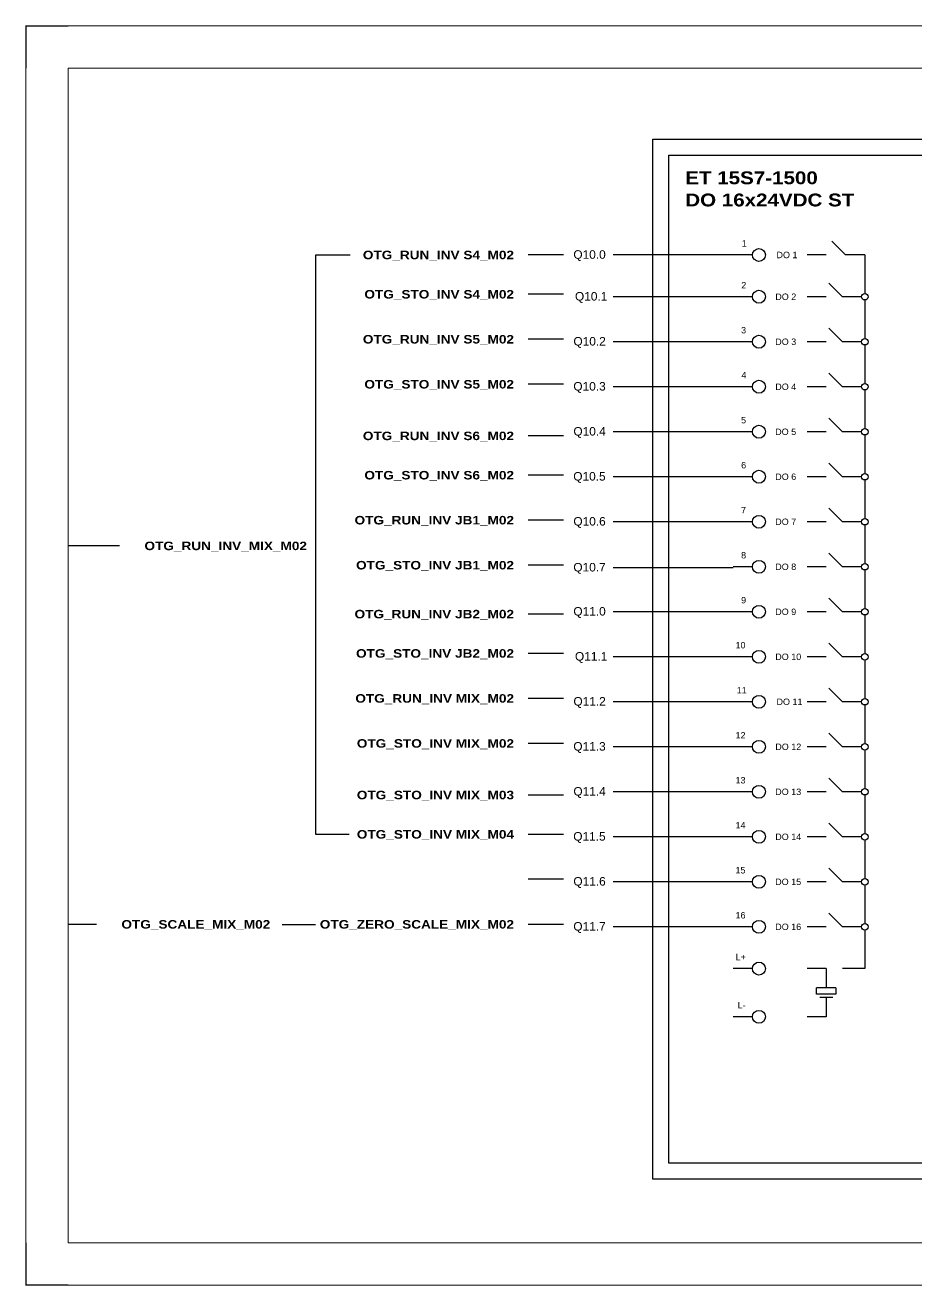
# Model space of a CAD drawing. Header units: centimetres. Extents: x -30014 to 38541, y 15960 to 46751.
# Drawn here: x 8925 to 12066, y 16035 to 20479 of the extents above; entities that cross this region are included whole.
import ezdxf
from ezdxf.enums import TextEntityAlignment as Align

# ---------------------------------------------------------------- set-up
doc = ezdxf.new("R2010")
doc.units = ezdxf.units.CM
doc.header["$MEASUREMENT"] = 0
doc.layers.add('Etiket-Line-L', color=7, linetype='Continuous')
doc.layers.add('EtIket-Line-S', color=2, linetype='Continuous')
doc.styles.add('Bold', font='ariblk.ttf', dxfattribs={"height": 25.4})
doc.styles.get("Standard").update_dxf_attribs({"font": 'arial.ttf'})

# ---------------------------------------------------------------- blocks, each defined once
blk = doc.blocks.new('x5 Out Line')
at = {"const_width": 0.3}
for points in [[(9.65, 286.71), (0, 286.71), (0, 277.06)], [(0, 9.65), (0, 0), (9.65, 0)]]:
    blk.add_lwpolyline(points, dxfattribs=at)
at = {"lineweight": 15}
blk.add_lwpolyline([(395.8, 9.65), (395.8, 277.06), (9.65, 277.06), (9.65, 9.65)], close=True, dxfattribs=at)
at = {"layer": 'EtIket-Line-S', "lineweight": 9, "ltscale": 0.5}
blk.add_lwpolyline([(0, 0), (405.45, 0), (405.45, 286.71), (0, 286.71)], close=True, dxfattribs=at)

msp = doc.modelspace()

# ---------------------------------------------------------------- linework, layer by layer
at = {"ltscale": 50}
for p, q in [((11818.5, 19668.7), (11770.4, 19716.8)), ((11750.5, 19668.7), (11682.5, 19668.7)), ((11886.5, 19668.7), (11818.5, 19668.7)), ((11886.5, 19668.7), (11886.5, 19532.7)), ((11807.2, 19521.4), (11759.1, 19569.5)), ((11750.5, 19521.4), (11682.5, 19521.4)), ((11875.2, 19521.4), (11807.2, 19521.4)), ((11886.5, 19510.1), (11886.5, 19374.1)), ((11807.2, 19362.7), (11759.1, 19410.8)), ((11750.5, 19362.7), (11682.5, 19362.7)), ((11875.2, 19362.7), (11807.2, 19362.7)), ((11886.5, 19351.4), (11886.5, 19215.4)), ((11807.2, 19204.1), (11759.1, 19252.2)), ((11750.5, 19204.1), (11682.5, 19204.1)), ((11875.2, 19204.1), (11807.2, 19204.1)), ((11886.5, 19192.7), (11886.5, 19056.8)), ((11807.2, 19045.4), (11759.1, 19093.5)), ((11750.5, 19045.4), (11682.5, 19045.4)), ((11875.2, 19045.4), (11807.2, 19045.4)), ((11886.5, 19034.1), (11886.5, 18898.1)), ((11807.2, 18886.8), (11759.1, 18934.8)), ((11750.5, 18886.8), (11682.5, 18886.8)), ((11875.2, 18886.8), (11807.2, 18886.8)), ((11886.5, 18875.4), (11886.5, 18739.4)), ((11807.2, 18728.1), (11759.1, 18776.2)), ((11750.5, 18728.1), (11682.5, 18728.1)), ((11875.2, 18728.1), (11807.2, 18728.1)), ((11886.5, 18716.8), (11886.5, 18580.8)), ((11807.2, 18569.4), (11759.1, 18617.5)), ((11750.5, 18569.4), (11682.5, 18569.4)), ((11875.2, 18569.4), (11807.2, 18569.4)), ((11886.5, 18558.1), (11886.5, 18422.1)), ((11807.2, 18410.8), (11759.1, 18458.9)), ((11750.5, 18410.8), (11682.5, 18410.8)), ((11875.2, 18410.8), (11807.2, 18410.8)), ((11886.5, 18399.5), (11886.5, 18263.5)), ((11807.2, 18252.1), (11759.1, 18300.2)), ((11750.5, 18252.1), (11682.5, 18252.1)), ((11875.2, 18252.1), (11807.2, 18252.1)), ((11886.5, 18240.8), (11886.5, 18104.8)), ((11807.2, 18093.5), (11759.1, 18141.6)), ((11750.5, 18093.5), (11682.5, 18093.5)), ((11875.2, 18093.5), (11807.2, 18093.5)), ((11886.5, 18082.1), (11886.5, 17946.1)), ((11807.2, 17934.8), (11759.1, 17982.9)), ((11750.5, 17934.8), (11682.5, 17934.8)), ((11875.2, 17934.8), (11807.2, 17934.8)), ((11886.5, 17923.5), (11886.5, 17787.5)), ((11807.2, 17776.2), (11759.1, 17824.2)), ((11750.5, 17776.2), (11682.5, 17776.2)), ((11875.2, 17776.2), (11807.2, 17776.2)), ((11886.5, 17764.8), (11886.5, 17628.8)), ((11807.2, 17617.5), (11759.1, 17665.6)), ((11750.5, 17617.5), (11682.5, 17617.5)), ((11875.2, 17617.5), (11807.2, 17617.5)), ((11886.5, 17606.2), (11886.5, 17470.2)), ((11807.2, 17458.8), (11759.1, 17506.9)), ((11750.5, 17458.8), (11682.5, 17458.8)), ((11875.2, 17458.8), (11807.2, 17458.8)), ((11886.5, 17447.5), (11886.5, 17311.5)), ((11807.2, 17300.2), (11759.1, 17348.3)), ((11750.5, 17300.2), (11682.5, 17300.2)), ((11875.2, 17300.2), (11807.2, 17300.2)), ((11886.5, 17288.9), (11886.5, 17152.9)), ((11750.5, 17152.9), (11682.5, 17152.9)), ((11750.5, 17152.9), (11750.5, 17084.9)), ((11886.5, 17152.9), (11807.2, 17152.9)), ((11784.5, 17084.9), (11716.5, 17084.9)), ((11716.5, 17062.4), (11716.5, 17084.9)), ((11784.5, 17084.9), (11784.5, 17062.4)), ((11784.5, 17062.4), (11716.5, 17062.4)), ((11773.2, 17050.9), (11727.9, 17050.9)), ((11750.5, 17050.9), (11750.5, 16982.9)), ((11750.5, 16982.9), (11682.5, 16982.9))]:
    msp.add_line(p, q, dxfattribs=at)
at = {"color": 146, "ltscale": 50, "true_color": 0x105689}
for p, q in [((9949.7, 17626.2), (9949.7, 19668.7)), ((9949.7, 19668.7), (10071.6, 19668.7)), ((10824.1, 19668.7), (10699.1, 19668.7)), ((11422.2, 19668.7), (10998.5, 19668.7)), ((10824.1, 19530.1), (10699.1, 19530.1)), ((11422.2, 19521.4), (10998.5, 19521.4)), ((10824.1, 19371.5), (10699.1, 19371.5)), ((11422.2, 19362.7), (10998.5, 19362.7)), ((10824.1, 19212.8), (10699.1, 19212.8)), ((11422.2, 19204.1), (10998.5, 19204.1)), ((10824.1, 19030.9), (10699.1, 19030.9)), ((11422.2, 19045.4), (10998.5, 19045.4)), ((10824.1, 18892.3), (10699.1, 18892.3)), ((11422.2, 18886.8), (10998.5, 18886.8)), ((10824.1, 18733.7), (10699.1, 18733.7)), ((11422.2, 18728.1), (10998.5, 18728.1)), ((9257.9, 18643.1), (9076, 18643.1)), ((10824.1, 18575), (10699.1, 18575)), ((11422.2, 18566.3), (10998.5, 18566.3)), ((10824.1, 18402.6), (10699.1, 18402.6)), ((11422.2, 18410.8), (10998.5, 18410.8)), ((10824.1, 18264), (10699.1, 18264)), ((11422.2, 18252.1), (10998.5, 18252.1)), ((10824.1, 18105.4), (10699.1, 18105.4)), ((11422.2, 18093.5), (10998.5, 18093.5)), ((10824.1, 17946.7), (10699.1, 17946.7)), ((11422.2, 17934.8), (10998.5, 17934.8)), ((11422.2, 17776.2), (10998.5, 17776.2)), ((10824.1, 17764.8), (10699.1, 17764.8)), ((10067.3, 17626.2), (9949.7, 17626.2)), ((10824.1, 17626.2), (10699.1, 17626.2)), ((11422.2, 17617.5), (10998.5, 17617.5)), ((10824.1, 17467.6), (10699.1, 17467.6)), ((11422.2, 17458.8), (10998.5, 17458.8)), ((9176.5, 17308.9), (9076.8, 17308.9)), ((9948.5, 17306.9), (9830.9, 17306.9)), ((10824.1, 17308.9), (10699.1, 17308.9)), ((11422.2, 17300.2), (10998.5, 17300.2))]:
    msp.add_line(p, q, dxfattribs=at)
at = {"color": 6, "ltscale": 50}
for p, q in [((11490.2, 19668.7), (11422.2, 19668.7)), ((11490.2, 19521.4), (11422.2, 19521.4)), ((11490.2, 19362.7), (11422.2, 19362.7)), ((11490.2, 19204.1), (11422.2, 19204.1)), ((11490.2, 19045.4), (11422.2, 19045.4)), ((11490.2, 18886.8), (11422.2, 18886.8)), ((11490.2, 18728.1), (11422.2, 18728.1)), ((11490.2, 18569.4), (11422.2, 18569.4)), ((11490.2, 18410.8), (11422.2, 18410.8)), ((11490.2, 18252.1), (11422.2, 18252.1)), ((11490.2, 18093.5), (11422.2, 18093.5)), ((11490.2, 17934.8), (11422.2, 17934.8)), ((11490.2, 17776.2), (11422.2, 17776.2)), ((11490.2, 17617.5), (11422.2, 17617.5)), ((11490.2, 17458.8), (11422.2, 17458.8)), ((11490.2, 17300.2), (11422.2, 17300.2)), ((11490.2, 17152.9), (11422.2, 17152.9)), ((11490.2, 16982.9), (11422.2, 16982.9))]:
    msp.add_line(p, q, dxfattribs=at)
at = {"ltscale": 50}
msp.add_lwpolyline([(11138.9, 20076.7), (12993.5, 20076.7), (12993.5, 16410.8), (11138.9, 16410.8)], close=True, dxfattribs=at)
at = {"color": 6, "ltscale": 50}
msp.add_lwpolyline([(11195.5, 20020), (12936.9, 20020), (12936.9, 16467.5), (11195.5, 16467.5)], close=True, dxfattribs=at)
at = {"color": 6, "ltscale": 20}
for centre in [(11512.8, 19668.7), (11512.8, 19521.4), (11512.8, 19362.7), (11512.8, 19204.1), (11512.8, 19045.4), (11512.8, 18886.8), (11512.8, 18728.1), (11512.8, 18569.4), (11512.8, 18410.8), (11512.8, 18252.1), (11512.8, 18093.5), (11512.8, 17934.8), (11512.8, 17776.2), (11512.8, 17617.5), (11512.8, 17458.8), (11512.8, 17300.2), (11512.8, 17152.9), (11512.8, 16982.9)]:
    msp.add_circle(centre, 22.7, dxfattribs=at)
at = {"ltscale": 20}
for centre in [(11886.5, 19521.4), (11886.5, 19362.7), (11886.5, 19204.1), (11886.5, 19045.4), (11886.5, 18886.8), (11886.5, 18728.1), (11886.5, 18569.4), (11886.5, 18410.8), (11886.5, 18252.1), (11886.5, 18093.5), (11886.5, 17934.8), (11886.5, 17776.2), (11886.5, 17617.5), (11886.5, 17458.8), (11886.5, 17300.2)]:
    msp.add_circle(centre, 11.3, dxfattribs=at)

# ---------------------------------------------------------------- block references
at = {"layer": 'Etiket-Line-L', "lineweight": 0, "xscale": 15.48351216233742, "yscale": 15.48351216233742, "zscale": 15.48351216233742}
msp.add_blockref('x5 Out Line', (8927.3, 16037), dxfattribs=at)

# ---------------------------------------------------------------- texts
at = {"ltscale": 500, "style": 'Bold'}
for s, p in [('ET 15S7-1500', (11253.1, 19963.3)), ('DO 16x24VDC ST', (11253.1, 19885.2))]:
    msp.add_text(s, height=45.331, dxfattribs=at).set_placement(p, align=Align.TOP_LEFT)
at = {"ltscale": 500}
for s, height, p in [('1', 22.7, (11452.3, 19691.4)), ('2', 22.7, (11450.6, 19544.1)), ('3', 22.7, (11450, 19385.4)), ('4', 22.7, (11451, 19226.7)), ('5', 22.7, (11449.9, 19068.1)), ('6', 22.7, (11450.2, 18909.4)), ('7', 22.7, (11449.8, 18750.8)), ('8', 22.7, (11450, 18592.1)), ('9', 22.7, (11450, 18433.5)), ('10', 22.67, (11430.4, 18274.8)), ('11', 22.67, (11434.7, 18116.1)), ('12', 22.67, (11430.5, 17957.5)), ('13', 22.67, (11430.3, 17798.8)), ('14', 22.67, (11430.4, 17640.2)), ('15', 22.67, (11430.1, 17481.5)), ('16', 22.67, (11430.3, 17322.8)), ('L+', 22.67, (11430.9, 17175.5)), ('L-', 22.67, (11438, 17005.5))]:
    msp.add_text(s, height=height, dxfattribs=at).set_placement(p, align=Align.BOTTOM_LEFT)
at = {"ltscale": 500, "style": 'Bold'}
for s, p in [('OTG_RUN_INV S4_M02', (10649.1, 19668.7)), ('OTG_STO_INV S4_M02', (10649.1, 19530.1)), ('OTG_RUN_INV S5_M02', (10649.1, 19371.5)), ('OTG_STO_INV S5_M02', (10649.1, 19212.8)), ('OTG_RUN_INV S6_M02', (10649.1, 19030.9)), ('OTG_STO_INV S6_M02', (10649.1, 18892.3)), ('OTG_RUN_INV JB1_M02', (10649.1, 18733.7)), ('OTG_STO_INV JB1_M02', (10649.1, 18575)), ('OTG_RUN_INV JB2_M02', (10649.1, 18402.6)), ('OTG_STO_INV JB2_M02', (10649.1, 18264)), ('OTG_RUN_INV MIX_M02', (10649.1, 18105.4)), ('OTG_STO_INV MIX_M02', (10649.1, 17946.7)), ('OTG_STO_INV MIX_M03', (10649.1, 17764.8)), ('OTG_STO_INV MIX_M04', (10649.1, 17626.2)), ('OTG_ZERO_SCALE_MIX_M02', (10649.1, 17308.9))]:
    msp.add_text(s, height=30, dxfattribs=at).set_placement(p, align=Align.MIDDLE_RIGHT)
at = {"ltscale": 500}
for s, p in [('Q10.0', (10858.4, 19670.3)), ('Q10.1', (10864.1, 19523)), ('Q10.2', (10858.6, 19364.4)), ('Q10.3', (10858.3, 19205.7)), ('Q10.4', (10858.5, 19047)), ('Q10.5', (10858.1, 18888.4)), ('Q10.6', (10858.4, 18729.7)), ('Q10.7', (10858.3, 18567.9)), ('Q11.0', (10858.4, 18412.4)), ('Q11.1', (10864.1, 18253.7)), ('Q11.2', (10858.6, 18095.1)), ('Q11.3', (10858.3, 17936.4)), ('Q11.4', (10858.5, 17777.8)), ('Q11.5', (10858.1, 17619.1)), ('Q11.6', (10858.4, 17460.5)), ('Q11.7', (10858.3, 17301.8))]:
    msp.add_text(s, height=30, dxfattribs=at).set_placement(p, align=Align.MIDDLE_LEFT)
for s, p in [('DO 1', (11648.8, 19668.7)), ('DO 2', (11644.6, 19521.4)), ('DO 3', (11644.4, 19362.7)), ('DO 4', (11644.5, 19204.1)), ('DO 5', (11644.2, 19045.4)), ('DO 6', (11644.4, 18886.8)), ('DO 7', (11644.4, 18728.1)), ('DO 8', (11644.4, 18569.4)), ('DO 9', (11644.4, 18410.8)), ('DO 10', (11662.1, 18252.1)), ('DO 11', (11666.4, 18093.5)), ('DO 12', (11662.2, 17934.8)), ('DO 13', (11662, 17776.2)), ('DO 14', (11662.1, 17617.5)), ('DO 15', (11661.8, 17458.8)), ('DO 16', (11662, 17300.2))]:
    msp.add_text(s, height=22.67, dxfattribs=at).set_placement(p, align=Align.MIDDLE_RIGHT)
at = {"ltscale": 500, "style": 'Bold'}
for s, p in [('OTG_RUN_INV_MIX_M02', (9345.7, 18643.1)), ('OTG_SCALE_MIX_M02', (9264.3, 17308.9))]:
    msp.add_text(s, height=30, dxfattribs=at).set_placement(p, align=Align.MIDDLE_LEFT)

doc.saveas('drawing.dxf')
